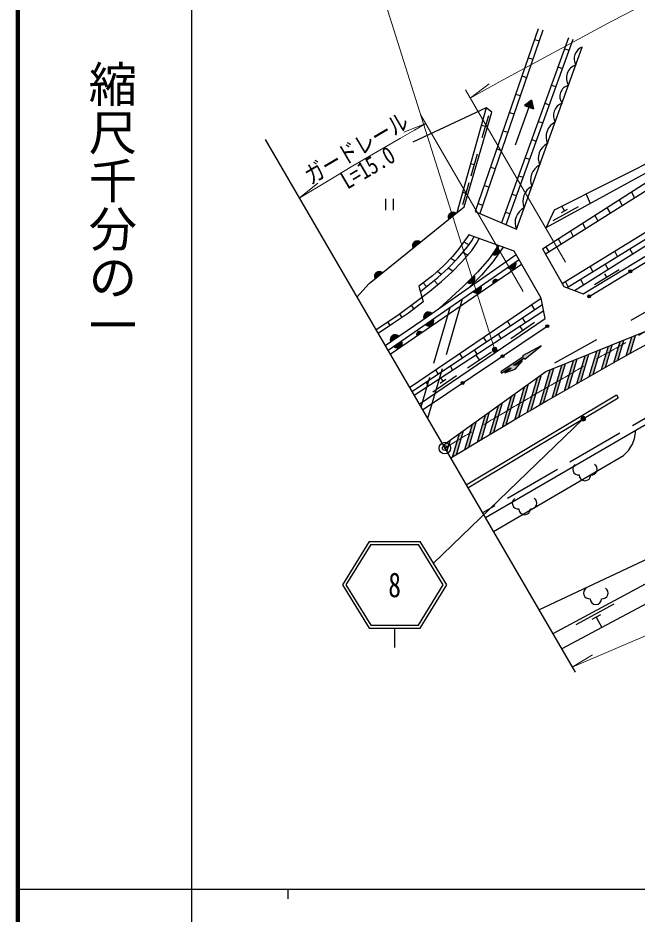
# Model space of a CAD drawing. Units: millimetres at full size, sheet at 1:1000; details may follow other scales. Extents: x 40000 to 680000, y 20000 to 380000.
# Drawn here: x 40000 to 104203, y 202409 to 295376 of the extents above; entities that cross this region are included whole.
import ezdxf
from ezdxf.enums import TextEntityAlignment as Align

# ---------------------------------------------------------------- set-up
doc = ezdxf.new("R2010")
doc.units = ezdxf.units.MM
doc.header["$LTSCALE"] = 1000
doc.header["$PDMODE"] = 32
doc.header["$PDSIZE"] = 500
doc.linetypes.add('CHAIN', pattern=[18.5, 12, -1.5, 3.5, -1.5])
doc.linetypes.add('DASHED', pattern=[7.5, 6, -1.5])
for name, color, linetype, lineweight in [('M-BGD', 7, 'Continuous', 25), ('M-BMK', 2, 'CHAIN', 13), ('M-BMK-OTRS', 5, 'Continuous', 25), ('M-BMK-SRVR', 3, 'Continuous', 25), ('M-STR-HTXT', 7, 'Continuous', 13), ('M-STR-STRC', 7, 'Continuous', 25), ('M-TTL', 2, 'Continuous', 140), ('M-TTL-BAND', 7, 'Continuous', 25)]:
    doc.layers.add(name, color=color, linetype=linetype, lineweight=lineweight)
doc.layers.add('M-OTRS', color=6, linetype='Continuous')
doc.styles.add('@ＭＳ ゴシック', font='')
doc.styles.add('ＭＳ ゴシック', font='')
doc.styles.get('@ＭＳ ゴシック').set_extended_font_data('@MS Gothic')
doc.styles.get('ＭＳ ゴシック').set_extended_font_data('MS Gothic')

# ---------------------------------------------------------------- blocks, each defined once
blk = doc.blocks.new('ent')
at = {"layer": 'M-BGD'}
for centre, start, end in [((-676, -505), 122.72029, 277.24592), ((676, -505), 262.75408, 57.27971), ((0, -1100), 180, 0)]:
    blk.add_arc(centre, 600, start, end, dxfattribs=at)

msp = doc.modelspace()

# ---------------------------------------------------------------- hatches: boundary and pattern name
at = {"layer": 'M-BGD'}
for points in [[(93465, 285931), (93272, 286855), (92526, 286277)], [(84677, 274486, -0.82183), (85449, 275107)], [(80962, 271499, -0.82183), (81735, 272120)], [(89743, 271654, -0.82183), (89182, 270837)], [(91625, 270030, -0.82183), (90810, 269467)], [(77024, 268331, -0.82183), (77796, 268952)], [(103386, 269010, -0.41421), (103437, 269216, -0.41421), (103643, 269166, -1)], [(87297, 268638, -0.82183), (86593, 267940)], [(89778, 268156), (89261, 267803, -0.84072)], [(88024, 267538, -0.82183), (87209, 266975)], [(99113, 266414, -0.41421), (99163, 266620, -0.41421), (99369, 266570, -1)], [(82100, 264148, -0.82183), (82915, 264712)], [(83077, 264115, -0.82183), (82262, 263551)], [(94771, 263319, -0.41421), (94812, 263528, -0.41421), (95020, 263487, -1)], [(78656, 261797, -0.82183), (79475, 262354)], [(81890, 262762), (81373, 262408, -0.84072)], [(79806, 261851, -0.82183), (78991, 261288)], [(90135, 260207, -0.41421), (90176, 260415, -0.41421), (90385, 260375, -1)], [(85984, 257420, -0.41421), (86025, 257628, -0.41421), (86233, 257587, -1)]]:
    msp.add_hatch(color=256, dxfattribs=at).paths.add_polyline_path(points)
at = {"layer": 'M-STR-HTXT'}
for points in [[(89665, 261057, -1), (89226, 260818, -0.41421), (89326, 261157, -0.41421)], [(98840, 253917, -1), (98401, 253678, -0.41421), (98501, 254017, -0.41421)]]:
    msp.add_hatch(color=256, dxfattribs=at).paths.add_polyline_path(points)
at = {"layer": 'M-STR-STRC'}
for points in [[(104032, 262435), (103656, 262284), (103086, 260330, -0.00019), (103482, 260552)], [(92390, 260209), (92307, 260334), (94259, 261374), (92557, 259960), (92474, 260085), (91395, 259360, -0.06275), (91644, 259347), (92308, 259793), (91562, 258931), (90482, 258567), (91146, 259013, 0.13953), (90872, 259010), (90149, 258524), (90066, 258649)], [(101611, 261460), (101235, 261309), (100529, 258889, -0.00019), (100926, 259114)], [(102821, 261948), (102446, 261796), (101808, 259612, -0.00019), (102205, 259835)], [(99190, 260485), (98814, 260334), (97966, 257427, -0.00019), (98364, 257655)], [(100400, 260973), (100025, 260821), (99248, 258160, -0.00019), (99645, 258387)], [(96769, 259510), (96393, 259359), (95397, 255945, -0.00019), (95796, 256176)], [(97980, 259998), (97604, 259846), (96682, 256689, -0.00019), (97080, 256918)], [(95559, 259023), (95183, 258872), (94110, 255196, -0.00019), (94509, 255429)], [(94304, 258383), (93884, 258082), (92822, 254443, -0.00019), (93222, 254677)], [(92952, 257412), (92533, 257111), (91532, 253684, -0.00019), (91932, 253920)], [(91601, 256442), (91181, 256141), (90241, 252919, -0.00019), (90642, 253157)], [(90249, 255472), (89830, 255171), (88948, 252150, -0.0002), (89349, 252389)], [(88898, 254501), (88479, 254200), (87654, 251375, -0.0002), (88055, 251616)], [(87546, 253531), (87127, 253230), (86358, 250594, -0.0002), (86760, 250837)], [(86195, 252561), (85776, 252260), (85060, 249809, -0.0002), (85463, 250053)], [(84844, 251590), (84091, 251050), (84487, 250369)]]:
    msp.add_hatch(color=256, dxfattribs=at).paths.add_polyline_path(points)

# ---------------------------------------------------------------- linework, layer by layer
at = {"layer": 'M-BGD'}
for p, q in [((93945, 294252), (87430, 275293)), ((94418, 294090), (87886, 275083)), ((97087, 293324), (90141, 274119)), ((97558, 293154), (90601, 273922)), ((93563, 293140), (94040, 292991)), ((96669, 292167), (97146, 292018)), ((92913, 291248), (93390, 291098)), ((95988, 290285), (96466, 290135)), ((92263, 289356), (92740, 289206)), ((95307, 288402), (95785, 288253)), ((91612, 287464), (92090, 287314)), ((93272, 286855), (92526, 286277)), ((93272, 286855), (93465, 285931)), ((94626, 286520), (95104, 286370)), ((88561, 286035), (85501, 275149)), ((90962, 285572), (91439, 285422)), ((92995, 286104), (91545, 282163)), ((92526, 286277), (93465, 285931)), ((88151, 282961), (88820, 285266)), ((93945, 284637), (94423, 284488)), ((88486, 284114), (88082, 284231)), ((90312, 283679), (90789, 283530)), ((93264, 282755), (93742, 282605)), ((89662, 281787), (90139, 281638)), ((86996, 278980), (87665, 281285)), ((92583, 280872), (93061, 280722)), ((87331, 280132), (86934, 280247)), ((89011, 279895), (89489, 279746)), ((91902, 278990), (92380, 278840)), ((86133, 276004), (86802, 278309)), ((88361, 278003), (88838, 277853)), ((86468, 277156), (86095, 277264)), ((91221, 277107), (91699, 276957)), ((98909, 277087), (99356, 276140)), ((103614, 277314), (103944, 276719)), ((78108, 276623), (78108, 275423)), ((78908, 276623), (78908, 275423)), ((102349, 276503), (102673, 275917)), ((87711, 276111), (88188, 275961)), ((90540, 275225), (91018, 275075)), ((95505, 274372), (98136, 275813)), ((96369, 275188), (96983, 275524)), ((96676, 275356), (96416, 275831)), ((101083, 275692), (101403, 275115)), ((84677, 274486), (85449, 275107)), ((99817, 274882), (100132, 274313)), ((98552, 274071), (98862, 273511)), ((96021, 272449), (96321, 271908)), ((97286, 273260), (97591, 272709)), ((80962, 271499), (81735, 272120)), ((86244, 272155), (86780, 271844)), ((89743, 271654), (89182, 270837)), ((94755, 271638), (95050, 271106)), ((86137, 271061), (86640, 270769)), ((101894, 271133), (102185, 270607)), ((103463, 271395), (103740, 270896)), ((91976, 270274), (78381, 260865)), ((78591, 260505), (92229, 269832)), ((84890, 270457), (85328, 270170)), ((91625, 270030), (90810, 269467)), ((100907, 269819), (101198, 269294)), ((77024, 268331), (77796, 268952)), ((83506, 269102), (83899, 268787)), ((84617, 269440), (85103, 269122)), ((99338, 269557), (99629, 269031)), ((99791, 267708), (102357, 269262)), ((101074, 268485), (100856, 268844)), ((82018, 267878), (82372, 267508)), ((83149, 268143), (83544, 267730)), ((87297, 268638), (86593, 267940)), ((89261, 267803), (89778, 268156)), ((96781, 267981), (97072, 267455)), ((98350, 268243), (98656, 267691)), ((88024, 267538), (87209, 266975)), ((80609, 257036), (94257, 266292)), ((80785, 265571), (81040, 265171)), ((80841, 256636), (94388, 265658)), ((81074, 256236), (94518, 265029)), ((93248, 265608), (93553, 265102)), ((79576, 264678), (79820, 264295)), ((82100, 264148), (82915, 264712)), ((83077, 264115), (82262, 263551)), ((92303, 264270), (92601, 263775)), ((78330, 263841), (78578, 263453)), ((81958, 254717), (94895, 263403)), ((90762, 263922), (91053, 263438)), ((91105, 262122), (93583, 263812)), ((92344, 262967), (92042, 263410)), ((78656, 261797), (79475, 262354)), ((81373, 262408), (81890, 262762)), ((88275, 262236), (88554, 261773)), ((89804, 262605), (90088, 262132)), ((79806, 261851), (78991, 261288)), ((85789, 260549), (86054, 260108)), ((86616, 259059), (89094, 260750)), ((87304, 260941), (87576, 260489)), ((87855, 259905), (87517, 260400)), ((83302, 258863), (83555, 258443)), ((84805, 259276), (85063, 258846)), ((82305, 257611), (82551, 257202)), ((83014, 256601), (85492, 258292)), ((83795, 257497), (84373, 257891)), ((84084, 257694), (83843, 258047)), ((86483, 246937), (102077, 256275)), ((86659, 246634), (102257, 255975)), ((102077, 256275), (102257, 255975)), ((86483, 246937), (86659, 246634)), ((101804, 234549), (97842, 232416)), ((100427, 233467), (99503, 232969)), ((99965, 233218), (100546, 232139))]:
    msp.add_line(p, q, dxfattribs=at)
at = {"layer": 'M-BGD', "linetype": 'DASHED'}
for p, q in [((86076, 266190), (82485, 253809)), ((84773, 265289), (81791, 255004))]:
    msp.add_line(p, q, dxfattribs=at)
at = {"layer": 'M-BGD'}
for points in [[(97699, 267087), (112937, 276694), (139357, 290234), (139342, 290830), (137037, 295225), (136241, 296238), (113336, 284356), (95607, 275423), (94784, 273635), (109501, 281699), (127892, 291144), (136781, 295550)], [(94413, 271419), (109581, 281137), (109959, 281156), (130700, 291951), (132201, 292870), (132808, 293187), (134429, 293945), (135440, 294332), (137226, 294865)], [(94708, 270890), (110203, 280669), (137511, 294322)], [(98598, 266740), (114898, 276608), (139906, 288799), (140373, 290604), (138481, 294505)], [(87430, 275293), (91702, 273452), (98525, 292348)], [(139347, 290637), (131243, 287358), (111997, 277361), (96449, 267776)], [(99241, 266492), (115159, 276163), (139593, 287971)], [(131518, 286822), (131495, 286813), (112293, 276839), (96947, 267378)], [(75151, 266418), (76410, 267837), (86287, 275782), (89135, 285600), (88561, 286035), (80939, 282474)], [(77121, 263033), (79530, 264644), (81312, 265960), (82700, 267040), (83913, 268031), (84997, 269013), (86036, 270080), (87070, 271261), (87560, 271969), (87836, 272491)], [(81624, 255290), (94689, 264204), (94257, 266292), (91459, 271177), (86765, 272880), (85703, 271402), (85058, 270632), (84163, 269702), (82973, 268615), (81588, 267547), (82023, 265921), (80503, 264761), (78946, 263699), (77353, 262633)], [(81732, 267009), (82345, 267486), (83541, 268463), (84601, 269423), (85618, 270467), (86620, 271612), (87072, 272265), (87295, 272688)], [(89824, 271771), (88860, 270367), (87701, 269039), (86189, 267540), (83678, 265247)], [(90309, 271594), (89255, 270060), (88066, 268696), (86748, 267390)], [(78071, 261399), (81895, 264002), (91663, 270821)], [(94413, 271419), (96596, 267513), (98598, 266740)], [(135099, 268779), (127770, 265366), (109194, 255549), (88482, 243501)], [(96383, 229916), (126191, 245839), (135027, 252644), (137134, 254216), (138593, 255619), (139468, 256651), (140134, 258425), (140123, 263510), (140448, 265075), (142220, 267311), (144675, 267991), (144093, 268295), (143258, 268587), (142038, 268979), (140954, 269231), (140127, 269371), (139158, 269490), (137692, 269557), (135488, 269415), (134846, 269323)], [(144675, 267991), (141496, 268000), (139368, 265139), (138676, 263158), (138789, 259112), (137522, 255500), (133764, 252767), (128361, 249183), (95473, 231482)], [(94024, 233972), (111146, 242019), (112632, 243096), (113942, 244202), (115050, 245297), (116031, 246716), (116777, 248084), (117146, 249288), (117454, 250839), (117557, 252623), (117433, 253946), (116913, 255654), (116224, 257142), (115583, 258124), (115149, 258696)], [(89307, 242082), (102804, 249978), (103321, 250491), (103713, 251173), (103936, 251753), (104044, 252346), (104041, 252551)]]:
    msp.add_lwpolyline(points, dxfattribs=at)
at = {"layer": 'M-BGD', "linetype": 'DASHED'}
msp.add_lwpolyline([(134846, 269323), (127503, 265904), (108903, 256074), (88180, 244020)], dxfattribs=at)
at = {"layer": 'M-BGD'}
for centre in [(103514, 269088), (99241, 266492), (94895, 263403), (90260, 260291), (86109, 257504)]:
    msp.add_circle(centre, 150, dxfattribs=at)
for centre, radius, start, end in [((98935, 291163), 1254, 109.04862, 211.24203), ((98328, 289132), 1457, 108.63434, 211.6563), ((97340, 287244), 1152, 102.66421, 217.62644), ((96919, 285247), 1384, 110.77914, 209.5115), ((96468, 283037), 1704, 116.23804, 204.05261), ((95666, 280814), 1704, 116.23804, 204.05261), ((94863, 278592), 1704, 116.23804, 204.05261), ((94060, 276369), 1704, 116.23804, 204.05261), ((85124, 274720), 505, 49.98131, 207.6395), ((93258, 274146), 1704, 116.23804, 204.05261), ((81410, 271733), 505, 49.98131, 207.6395), ((89382, 271301), 505, 246.68474, 44.34294), ((91162, 269829), 505, 225.85484, 23.51303), ((77471, 268565), 505, 49.98131, 207.6395), ((86876, 268359), 505, 235.92254, 33.58073), ((89550, 267934), 318, 44.25754, 204.47527), ((87561, 267337), 505, 225.85484, 23.51303), ((82563, 264349), 505, 45.85339, 203.51159), ((82614, 263914), 505, 225.85484, 23.51303), ((79120, 261995), 505, 45.41595, 203.07414), ((81662, 262540), 318, 44.25754, 204.47527), ((79343, 261650), 505, 225.85484, 23.51303)]:
    msp.add_arc(centre, radius, start, end, dxfattribs=at)
at = {"layer": 'M-BMK'}
msp.add_arc((395883, -261985), 600000, 116.15729, 121.28942, dxfattribs=at)
at = {"layer": 'M-BMK-OTRS'}
msp.add_line((65643, 282765), (97781, 227514), dxfattribs=at)
at = {"layer": 'M-BMK-SRVR'}
msp.add_circle((84266, 250748), 600, dxfattribs=at)
at = {"layer": 'M-OTRS'}
msp.add_point((84266, 250748), dxfattribs=at)
at = {"layer": 'M-STR-HTXT'}
for p, q in [((89445, 260938), (75532, 305093)), ((86910, 287047), (88863, 288535)), ((96787, 270025), (86408, 287912)), ((92398, 266981), (81795, 285290)), ((82296, 284425), (80018, 283510)), ((69180, 276685), (71085, 278232)), ((98621, 253798), (83081, 238816)), ((97476, 228038), (142923, 247458)), ((97476, 228038), (99577, 229307))]:
    msp.add_line(p, q, dxfattribs=at)
for points in [[(129460, 309022), (118180, 303507), (110109, 299472), (101580, 295048), (89855, 288694), (86910, 287047)], [(82296, 284425), (81118, 283747), (79681, 282915), (76859, 281268), (74740, 280018), (72178, 278492), (69180, 276685)]]:
    msp.add_lwpolyline(points, dxfattribs=at)
for centre in [(89445, 260938), (98621, 253798)]:
    msp.add_circle(centre, 250, dxfattribs=at)
at = {"layer": 'M-STR-STRC'}
for p, q in [((103578, 264027), (107919, 266508)), ((103086, 260330), (103656, 262284)), ((103482, 260552), (104032, 262435)), ((95679, 259583), (100046, 262018)), ((100529, 258889), (101235, 261309)), ((100926, 259114), (101611, 261460)), ((101808, 259612), (102446, 261796)), ((102205, 259835), (102821, 261948)), ((97966, 257427), (98814, 260334)), ((98364, 257655), (99190, 260485)), ((99248, 258160), (100025, 260821)), ((99645, 258387), (100400, 260973)), ((95796, 256176), (96769, 259510)), ((96682, 256689), (97604, 259846)), ((97080, 256918), (97980, 259998)), ((94110, 255196), (95183, 258872)), ((94509, 255429), (95559, 259023)), ((95397, 255945), (96393, 259359)), ((92822, 254443), (93884, 258082)), ((93222, 254677), (94304, 258383)), ((91532, 253684), (92533, 257111)), ((91932, 253920), (92952, 257412)), ((90241, 252919), (91181, 256141)), ((90642, 253157), (91601, 256442)), ((88948, 252150), (89830, 255171)), ((89349, 252389), (90249, 255472)), ((87654, 251375), (88479, 254200)), ((88055, 251616), (88898, 254501)), ((86358, 250594), (87127, 253230)), ((86760, 250837), (87546, 253531)), ((85060, 249809), (85776, 252260)), ((85463, 250053), (86195, 252561)), ((84487, 250369), (84844, 251590)), ((76427, 241066), (73663, 236566)), ((76427, 241066), (81699, 241066)), ((84463, 236566), (81699, 241066)), ((76594, 240766), (74015, 236566)), ((76594, 240766), (81531, 240766)), ((84111, 236566), (81531, 240766)), ((73663, 236566), (76427, 232066)), ((74015, 236566), (76594, 232366)), ((81531, 232366), (84111, 236566)), ((81699, 232066), (84463, 236566)), ((76427, 232066), (81699, 232066)), ((76594, 232366), (81531, 232366)), ((79063, 232066), (79063, 230066))]:
    msp.add_line(p, q, dxfattribs=at)
for points in [[(84091, 251050), (94731, 258690), (112754, 265948), (112885, 265704)], [(91395, 259360), (92474, 260085), (92557, 259960), (94259, 261374), (92307, 260334), (92390, 260209), (90066, 258649), (90149, 258524), (90872, 259010)], [(91146, 259013), (90482, 258567), (91562, 258931), (92308, 259793), (91644, 259347)]]:
    msp.add_lwpolyline(points, dxfattribs=at)
for centre, radius, start, end in [((395883, -261985), 598785, 116.15729, 121.28942), ((91015, 258530), 500, 74.76202, 106.53502), ((91468, 258363), 1000, 79.82641, 94.18792)]:
    msp.add_arc(centre, radius, start, end, dxfattribs=at)
at = {"layer": 'M-TTL'}
msp.add_line((40000, 380000), (40000, 20000), dxfattribs=at)
at = {"layer": 'M-TTL-BAND'}
for p, q in [((58000, 370000), (58000, 20000)), ((40000, 205000), (579000, 205000)), ((68000, 205000), (68000, 204000))]:
    msp.add_line(p, q, dxfattribs=at)

# ---------------------------------------------------------------- block references
for p in [(98801, 249064), (92544, 245535), (99929, 236222)]:
    msp.add_blockref('ent', p)

# ---------------------------------------------------------------- texts
at = {"layer": 'M-STR-HTXT', "style": 'ＭＳ ゴシック', "width": 0.8}
msp.add_text('ガードレール', height=1833, rotation=30.535, dxfattribs=at).set_placement((75826, 280599), align=Align.BOTTOM_CENTER)
msp.add_text('L=15.0', height=1833, rotation=30.535, dxfattribs=at).set_placement((75800, 280643), align=Align.TOP_CENTER)
at = {"layer": 'M-STR-STRC', "style": 'ＭＳ ゴシック', "width": 0.75}
msp.add_text('8', height=2566, dxfattribs=at).set_placement((79063, 236566), align=Align.MIDDLE_CENTER)
at = {"layer": 'M-TTL-BAND', "style": '@ＭＳ ゴシック'}
msp.add_text('縮尺千分の一', height=3666, rotation=270, dxfattribs=at).set_placement((49777, 261030), align=Align.MIDDLE_RIGHT)

doc.saveas('drawing.dxf')
